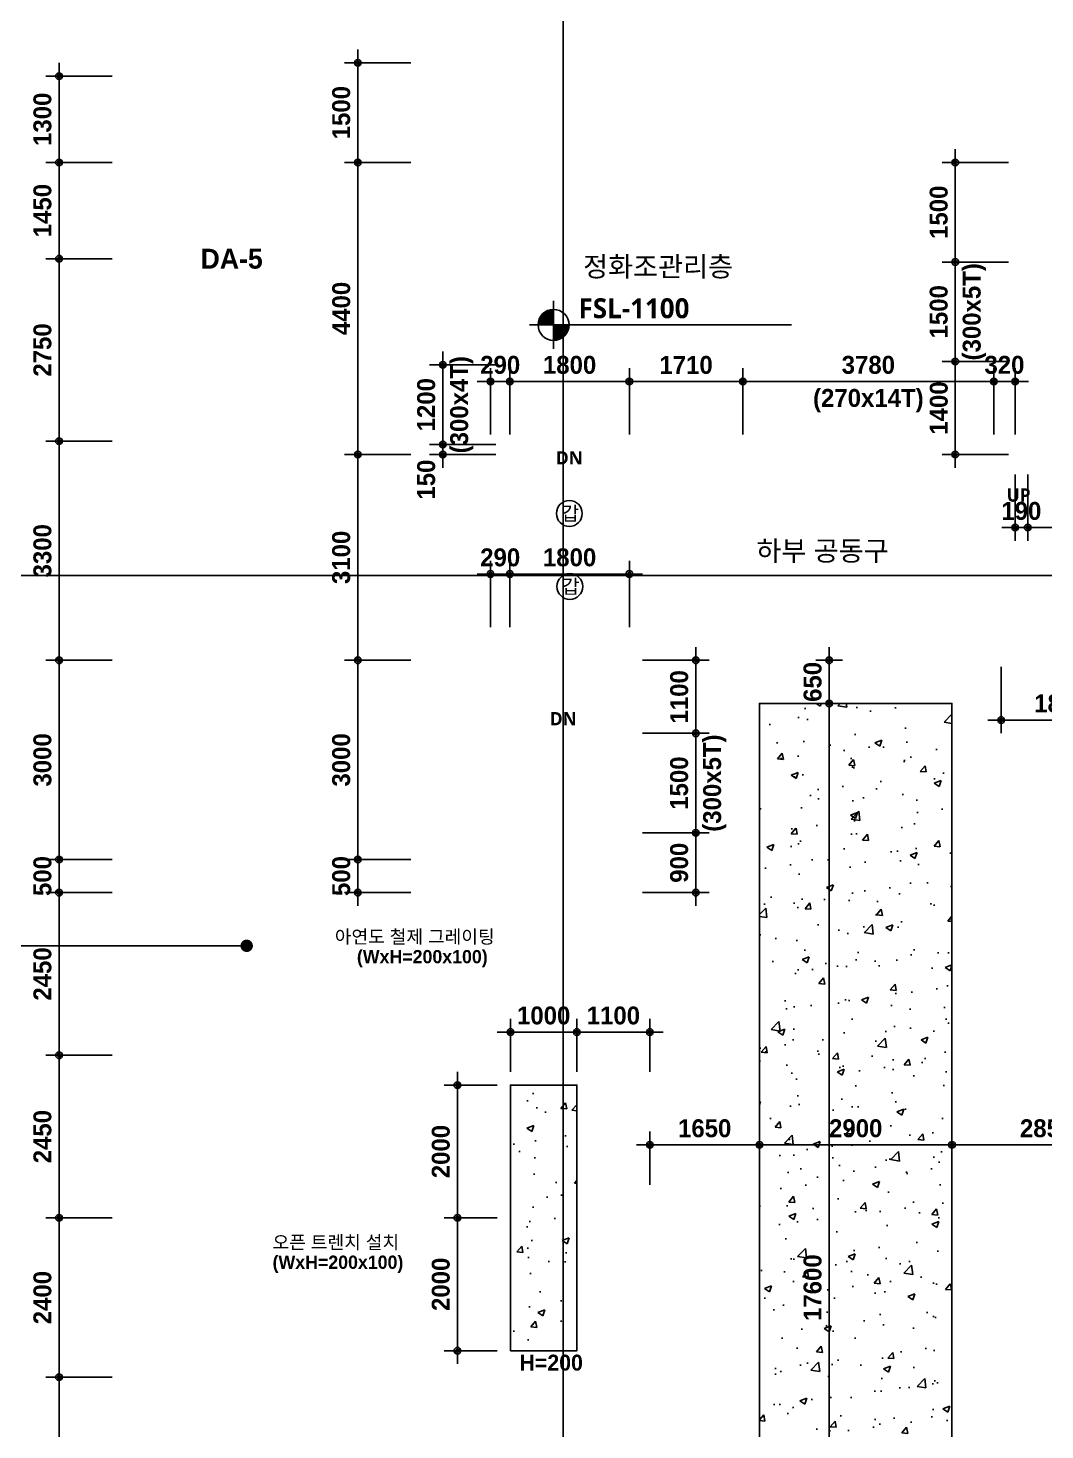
# Model space of a CAD drawing. Header units: millimetres. Extents: x 0 to 168000, y 0 to 59400.
# Drawn here: x 12610 to 27927, y 26956 to 48074 of the extents above; entities that cross this region are included whole.
import ezdxf
from ezdxf.enums import TextEntityAlignment as Align

# ---------------------------------------------------------------- set-up
doc = ezdxf.new("R2010")
doc.units = ezdxf.units.MM
doc.header["$LTSCALE"] = 100
doc.linetypes.add('CEN', pattern=[62, 60, -1, 0, -1])
doc.layers.get('Defpoints').update_dxf_attribs({"color": 153})
for name, color, linetype in [('A-ANNO-DIM', 4, 'Continuous'), ('A-ANNO-PONT', 7, 'Continuous'), ('A-ANNO-SYMB', 7, 'Continuous'), ('A-ANNO-TEXT1', 7, 'Continuous'), ('A-ANNO-TITL', 7, 'Continuous'), ('A-GEN-HAT', 5, 'Continuous'), ('AA-MKXX', 3, 'Continuous'), ('Leader', 7, 'Continuous')]:
    doc.layers.add(name, color=color, linetype=linetype)
doc.layers.add('G(그리드2)', color=235, linetype='Continuous', plot=False)
doc.styles.add('2020음성 1차', font='나눔고딕Bold.ttf')
doc.styles.add('SH_대대리576', font='')
doc.styles.add('SH_진천_나눔', font='')
doc.styles.get('SH_대대리576').set_extended_font_data('NanumGothic', bold=True)
doc.styles.get('SH_진천_나눔').set_extended_font_data('NanumGothic', bold=True)
doc.dimstyles.new('SHP 100내부', dxfattribs={"dimscale": 100, "dimtxt": 2.7, "dimasz": 1, "dimexe": 2, "dimexo": 2, "dimgap": 1, "dimtad": 1, "dimdec": 0, "dimzin": 0, "dimdsep": 46, "dimtxsty": '2020음성 1차', "dimblk": 'DIMDOT', "dimcen": 0.09, "dimclrd": 256, "dimclre": 256, "dimclrt": 3, "dimadec": 0, "dimazin": 1, "dimtfac": 1, "dimtdec": 0, "dimtix": 1, "dimtmove": 2, "dimatfit": 0, "dimldrblk": 'DIMDOT', "dimfxl": 1, "dimtolj": 1, "dimtzin": 0, "dimlwd": -1, "dimlwe": -1, "dimarcsym": 0})
pattern_1 = [(50, (-26588.95, -182755.1), (1075.8903, -94.1282), [112.5, -1237.5]), (355, (-26589, -182755.1), (-208.127, 1128.288), [90, -990]), (100.4514, (-26499.3, -182762.9), (867.764, 1034.1593), [95.6103, -1051.713]), (46.1842, (-26589, -182455.1), (1600.8616, -248.2785), [168.75, -1856.25]), (96.6356, (-26455.5, -182475.8), (1401.994, 1461.177), [143.415, -1577.57]), (351.1842, (-26589, -182455.1), (1401.993, 1461.178), [135, -1485]), (21, (-26438.95, -182530.1), (895.3606, -603.9283), [112.5, -1237.5]), (326, (-26439, -182530.1), (364.973, 1087.725), [90, -990]), (71.4514, (-26364.3, -182580.4), (1260.334, 483.7957), [95.6103, -1051.713]), (37.5, (-26588.95, -182755.1), (18.2398, 499.3408), [0, -978, 0, -1005, 0, -993.75]), (7.5, (-26588.95, -182755.1), (394.6043, 591.6176), [0, -573, 0, -955.5, 0, -378.75]), (327.5, (-26923.45, -182755.1), (800.73365, -33.8323), [0, -375, 0, -1170, 0, -1552.5]), (317.5, (-27073.45, -182755.1), (874.7793, 150.1575), [0, -487.5, 0, -777, 0, -1102.5])]

# ---------------------------------------------------------------- blocks, each defined once
blk = doc.blocks.new('DIMDOT')
at = {"color": 0}
blk.add_line((-2, 0), (2, 0), dxfattribs=at)
for radius in [0.5, 0.25]:
    blk.add_circle((0, 0), radius, dxfattribs=at)
blk = doc.blocks.new('*D6178')
at = {"layer": 'A-ANNO-DIM'}
for p, q in [((27667, 41350), (27667, 40350)), ((29467, 41350), (29467, 40350)), ((29367, 40550), (27767, 40550))]:
    blk.add_line(p, q, dxfattribs=at)
at = {"layer": 'Defpoints', "color": 0}
for p in [(27667, 41550), (29467, 41550), (27667, 40550)]:
    blk.add_point(p, dxfattribs=at)
at = {"layer": 'A-ANNO-DIM', "linetype": 'ByBlock', "xscale": 100, "yscale": 100, "zscale": 100, "rotation": 180}
blk.add_blockref('DIMDOT', (27667, 40550), dxfattribs=at)
at = {"layer": 'A-ANNO-DIM', "linetype": 'ByBlock', "xscale": 100, "yscale": 100, "zscale": 100}
blk.add_blockref('DIMDOT', (29467, 40550), dxfattribs=at)
at = {"layer": 'A-ANNO-DIM', "color": 3, "insert": (28567, 40799), "char_height": 270, "attachment_point": 5, "style": '2020음성 1차'}
blk.add_mtext('\\A1;1800', dxfattribs=at)
blk = doc.blocks.new('*D6179')
at = {"layer": 'A-ANNO-DIM'}
for p, q in [((27477, 41350), (27477, 40350)), ((27667, 41350), (27667, 40350)), ((27377, 40550), (27277, 40550)), ((27477, 40550), (27667, 40550)), ((27767, 40550), (27867, 40550))]:
    blk.add_line(p, q, dxfattribs=at)
at = {"layer": 'Defpoints', "color": 0}
for p in [(27477, 41550), (27667, 41550), (27667, 40550)]:
    blk.add_point(p, dxfattribs=at)
at = {"layer": 'A-ANNO-DIM', "linetype": 'ByBlock', "xscale": 100, "yscale": 100, "zscale": 100}
blk.add_blockref('DIMDOT', (27477, 40550), dxfattribs=at)
at = {"layer": 'A-ANNO-DIM', "linetype": 'ByBlock', "xscale": 100, "yscale": 100, "zscale": 100, "rotation": 180}
blk.add_blockref('DIMDOT', (27667, 40550), dxfattribs=at)
at = {"layer": 'A-ANNO-DIM', "color": 3, "insert": (27572, 40799), "char_height": 270, "attachment_point": 5, "style": '2020음성 1차'}
blk.add_mtext('\\A1;190', dxfattribs=at)
blk = doc.blocks.new('*D6183')
at = {"layer": 'A-ANNO-DIM'}
for p, q in [((27267, 38450), (27267, 37450)), ((29067, 38450), (29067, 37450)), ((28967, 37650), (27367, 37650))]:
    blk.add_line(p, q, dxfattribs=at)
at = {"layer": 'Defpoints', "color": 0}
for p in [(27267, 38650), (29067, 38650), (27267, 37650)]:
    blk.add_point(p, dxfattribs=at)
at = {"layer": 'A-ANNO-DIM', "linetype": 'ByBlock', "xscale": 100, "yscale": 100, "zscale": 100, "rotation": 180}
blk.add_blockref('DIMDOT', (27267, 37650), dxfattribs=at)
at = {"layer": 'A-ANNO-DIM', "linetype": 'ByBlock', "xscale": 100, "yscale": 100, "zscale": 100}
blk.add_blockref('DIMDOT', (29067, 37650), dxfattribs=at)
at = {"layer": 'A-ANNO-DIM', "color": 3, "insert": (28167, 37899), "char_height": 270, "attachment_point": 5, "style": '2020음성 1차'}
blk.add_mtext('\\A1;1800', dxfattribs=at)
blk = doc.blocks.new('*D6188')
at = {"layer": 'A-ANNO-DIM'}
for p, q in [((19867, 41950), (19867, 42950)), ((21667, 41950), (21667, 42950)), ((19967, 42750), (21567, 42750))]:
    blk.add_line(p, q, dxfattribs=at)
at = {"layer": 'Defpoints', "color": 0}
for p in [(21667, 42750), (19867, 41750), (21667, 41750)]:
    blk.add_point(p, dxfattribs=at)
at = {"layer": 'A-ANNO-DIM', "linetype": 'ByBlock', "xscale": 100, "yscale": 100, "zscale": 100, "rotation": 180}
blk.add_blockref('DIMDOT', (19867, 42750), dxfattribs=at)
at = {"layer": 'A-ANNO-DIM', "linetype": 'ByBlock', "xscale": 100, "yscale": 100, "zscale": 100}
blk.add_blockref('DIMDOT', (21667, 42750), dxfattribs=at)
at = {"layer": 'A-ANNO-DIM', "color": 3, "insert": (20767, 42999), "char_height": 270, "attachment_point": 5, "style": '2020음성 1차'}
blk.add_mtext('\\A1;1800', dxfattribs=at)
blk = doc.blocks.new('*D6189')
at = {"layer": 'A-ANNO-DIM'}
for p, q in [((19577, 41950), (19577, 42950)), ((19867, 41950), (19867, 42950)), ((19477, 42750), (19377, 42750)), ((19867, 42750), (19577, 42750)), ((19967, 42750), (20067, 42750))]:
    blk.add_line(p, q, dxfattribs=at)
at = {"layer": 'Defpoints', "color": 0}
for p in [(19577, 42750), (19577, 41750), (19867, 41750)]:
    blk.add_point(p, dxfattribs=at)
at = {"layer": 'A-ANNO-DIM', "linetype": 'ByBlock', "xscale": 100, "yscale": 100, "zscale": 100}
blk.add_blockref('DIMDOT', (19577, 42750), dxfattribs=at)
at = {"layer": 'A-ANNO-DIM', "linetype": 'ByBlock', "xscale": 100, "yscale": 100, "zscale": 100, "rotation": 180}
blk.add_blockref('DIMDOT', (19867, 42750), dxfattribs=at)
at = {"layer": 'A-ANNO-DIM', "color": 3, "insert": (19722, 42999), "char_height": 270, "attachment_point": 5, "style": '2020음성 1차'}
blk.add_mtext('\\A1;290', dxfattribs=at)
blk = doc.blocks.new('*D6192')
at = {"layer": 'A-ANNO-DIM'}
for p, q in [((19867, 39050), (19867, 40050)), ((21667, 39050), (21667, 40050)), ((19967, 39850), (21567, 39850))]:
    blk.add_line(p, q, dxfattribs=at)
at = {"layer": 'Defpoints', "color": 0}
for p in [(21667, 39850), (19867, 38850), (21667, 38850)]:
    blk.add_point(p, dxfattribs=at)
at = {"layer": 'A-ANNO-DIM', "linetype": 'ByBlock', "xscale": 100, "yscale": 100, "zscale": 100, "rotation": 180}
blk.add_blockref('DIMDOT', (19867, 39850), dxfattribs=at)
at = {"layer": 'A-ANNO-DIM', "linetype": 'ByBlock', "xscale": 100, "yscale": 100, "zscale": 100}
blk.add_blockref('DIMDOT', (21667, 39850), dxfattribs=at)
at = {"layer": 'A-ANNO-DIM', "color": 3, "insert": (20767, 40099), "char_height": 270, "attachment_point": 5, "style": '2020음성 1차'}
blk.add_mtext('\\A1;1800', dxfattribs=at)
blk = doc.blocks.new('*D6193')
at = {"layer": 'A-ANNO-DIM'}
for p, q in [((19577, 39050), (19577, 40050)), ((19867, 39050), (19867, 40050)), ((19477, 39850), (19377, 39850)), ((19867, 39850), (19577, 39850)), ((19967, 39850), (20067, 39850))]:
    blk.add_line(p, q, dxfattribs=at)
at = {"layer": 'Defpoints', "color": 0}
for p in [(19577, 39850), (19577, 38850), (19867, 38850)]:
    blk.add_point(p, dxfattribs=at)
at = {"layer": 'A-ANNO-DIM', "linetype": 'ByBlock', "xscale": 100, "yscale": 100, "zscale": 100}
blk.add_blockref('DIMDOT', (19577, 39850), dxfattribs=at)
at = {"layer": 'A-ANNO-DIM', "linetype": 'ByBlock', "xscale": 100, "yscale": 100, "zscale": 100, "rotation": 180}
blk.add_blockref('DIMDOT', (19867, 39850), dxfattribs=at)
at = {"layer": 'A-ANNO-DIM', "color": 3, "insert": (19722, 40099), "char_height": 270, "attachment_point": 5, "style": '2020음성 1차'}
blk.add_mtext('\\A1;290', dxfattribs=at)
blk = doc.blocks.new('*D6932')
at = {"layer": 'A-ANNO-DIM'}
for p, q in [((22667, 37550), (22667, 37650)), ((21867, 37450), (22867, 37450)), ((22667, 35950), (22667, 37450)), ((21867, 35950), (22867, 35950)), ((22667, 35850), (22667, 35750))]:
    blk.add_line(p, q, dxfattribs=at)
at = {"layer": 'Defpoints', "color": 0}
for p in [(21667, 37450), (22667, 37450), (21667, 35950)]:
    blk.add_point(p, dxfattribs=at)
at = {"layer": 'A-ANNO-DIM', "linetype": 'ByBlock', "xscale": 100, "yscale": 100, "zscale": 100}
for p, rotation in [((22667, 37450), 270), ((22667, 35950), 90)]:
    blk.add_blockref('DIMDOT', p, dxfattribs=dict(at, rotation=rotation))
at = {"layer": 'A-ANNO-DIM', "color": 3, "char_height": 270, "attachment_point": 5, "rotation": 90, "style": '2020음성 1차'}
for s, insert in [('\\A1;(300x5T)', (22954, 36700)), ('\\A1;1500', (22418, 36700))]:
    blk.add_mtext(s, dxfattribs=dict(at, insert=insert))
blk = doc.blocks.new('*D6933')
at = {"layer": 'A-ANNO-DIM'}
for p, q in [((21867, 38550), (22867, 38550)), ((22667, 37550), (22667, 38450)), ((21867, 37450), (22867, 37450))]:
    blk.add_line(p, q, dxfattribs=at)
at = {"layer": 'Defpoints', "color": 0}
for p in [(21667, 38550), (22667, 38550), (21667, 37450)]:
    blk.add_point(p, dxfattribs=at)
at = {"layer": 'A-ANNO-DIM', "linetype": 'ByBlock', "xscale": 100, "yscale": 100, "zscale": 100}
for p, rotation in [((22667, 38550), 90), ((22667, 37450), 270)]:
    blk.add_blockref('DIMDOT', p, dxfattribs=dict(at, rotation=rotation))
at = {"layer": 'A-ANNO-DIM', "color": 3, "insert": (22419, 38000), "char_height": 270, "attachment_point": 5, "rotation": 90, "style": '2020음성 1차'}
blk.add_mtext('\\A1;1100', dxfattribs=at)
blk = doc.blocks.new('*D6934')
at = {"layer": 'A-ANNO-DIM'}
for p, q in [((21867, 35950), (22867, 35950)), ((22667, 35850), (22667, 35150)), ((21867, 35050), (22867, 35050))]:
    blk.add_line(p, q, dxfattribs=at)
at = {"layer": 'Defpoints', "color": 0}
for p in [(21667, 35950), (21667, 35050), (22667, 35050)]:
    blk.add_point(p, dxfattribs=at)
at = {"layer": 'A-ANNO-DIM', "linetype": 'ByBlock', "xscale": 100, "yscale": 100, "zscale": 100}
for p, rotation in [((22667, 35950), 90), ((22667, 35050), 270)]:
    blk.add_blockref('DIMDOT', p, dxfattribs=dict(at, rotation=rotation))
at = {"layer": 'A-ANNO-DIM', "color": 3, "insert": (22418, 35500), "char_height": 270, "attachment_point": 5, "rotation": 90, "style": '2020음성 1차'}
blk.add_mtext('\\A1;900', dxfattribs=at)
blk = doc.blocks.new('갑종 TEXT100')
at = {"layer": 'A-ANNO-SYMB'}
blk.add_circle((0, 0), 243, dxfattribs=at)
at = {"layer": 'A-ANNO-TITL', "style": '2020음성 1차'}
blk.add_text('갑 ', height=266.7, dxfattribs=at).set_placement((67, 0), align=Align.MIDDLE_CENTER)
blk = doc.blocks.new('*D7092')
at = {"layer": 'A-ANNO-DIM'}
for p, q in [((13877, 27750), (12877, 27750)), ((13077, 24850), (13077, 27650)), ((13877, 24750), (12877, 24750))]:
    blk.add_line(p, q, dxfattribs=at)
at = {"layer": 'Defpoints', "color": 0}
for p in [(13077, 27750), (14077, 27750), (14077, 24750)]:
    blk.add_point(p, dxfattribs=at)
at = {"layer": 'A-ANNO-DIM', "linetype": 'ByBlock', "xscale": 100, "yscale": 100, "zscale": 100}
for p, rotation in [((13077, 27750), 90), ((13077, 24750), 270)]:
    blk.add_blockref('DIMDOT', p, dxfattribs=dict(at, rotation=rotation))
at = {"layer": 'A-ANNO-DIM', "color": 3, "insert": (12828, 26250), "char_height": 270, "attachment_point": 5, "rotation": 90, "style": '2020음성 1차'}
blk.add_mtext('\\A1;3000', dxfattribs=at)
blk = doc.blocks.new('*D7093')
at = {"layer": 'A-ANNO-DIM'}
for p, q in [((13877, 30150), (12877, 30150)), ((13077, 30050), (13077, 27850)), ((13877, 27750), (12877, 27750))]:
    blk.add_line(p, q, dxfattribs=at)
at = {"layer": 'Defpoints', "color": 0}
for p in [(14077, 30150), (13077, 27750), (14077, 27750)]:
    blk.add_point(p, dxfattribs=at)
at = {"layer": 'A-ANNO-DIM', "linetype": 'ByBlock', "xscale": 100, "yscale": 100, "zscale": 100}
for p, rotation in [((13077, 30150), 90), ((13077, 27750), 270)]:
    blk.add_blockref('DIMDOT', p, dxfattribs=dict(at, rotation=rotation))
at = {"layer": 'A-ANNO-DIM', "color": 3, "insert": (12828, 28950), "char_height": 270, "attachment_point": 5, "rotation": 90, "style": '2020음성 1차'}
blk.add_mtext('\\A1;2400', dxfattribs=at)
blk = doc.blocks.new('*D7094')
at = {"layer": 'A-ANNO-DIM'}
for p, q in [((17577, 35650), (17577, 35750)), ((18377, 35550), (17377, 35550)), ((17577, 35050), (17577, 35550)), ((18377, 35050), (17377, 35050)), ((17577, 34950), (17577, 34850))]:
    blk.add_line(p, q, dxfattribs=at)
at = {"layer": 'Defpoints', "color": 0}
for p in [(17577, 35550), (18577, 35550), (18577, 35050)]:
    blk.add_point(p, dxfattribs=at)
at = {"layer": 'A-ANNO-DIM', "linetype": 'ByBlock', "xscale": 100, "yscale": 100, "zscale": 100}
for p, rotation in [((17577, 35550), 270), ((17577, 35050), 90)]:
    blk.add_blockref('DIMDOT', p, dxfattribs=dict(at, rotation=rotation))
at = {"layer": 'A-ANNO-DIM', "color": 3, "insert": (17328, 35300), "char_height": 270, "attachment_point": 5, "rotation": 90, "style": '2020음성 1차'}
blk.add_mtext('\\A1;500', dxfattribs=at)
blk = doc.blocks.new('*D7095')
at = {"layer": 'A-ANNO-DIM'}
for p, q in [((13877, 38550), (12877, 38550)), ((13077, 38450), (13077, 35650)), ((13877, 35550), (12877, 35550))]:
    blk.add_line(p, q, dxfattribs=at)
at = {"layer": 'Defpoints', "color": 0}
for p in [(14077, 38550), (13077, 35550), (14077, 35550)]:
    blk.add_point(p, dxfattribs=at)
at = {"layer": 'A-ANNO-DIM', "linetype": 'ByBlock', "xscale": 100, "yscale": 100, "zscale": 100}
for p, rotation in [((13077, 38550), 90), ((13077, 35550), 270)]:
    blk.add_blockref('DIMDOT', p, dxfattribs=dict(at, rotation=rotation))
at = {"layer": 'A-ANNO-DIM', "color": 3, "insert": (12828, 37050), "char_height": 270, "attachment_point": 5, "rotation": 90, "style": '2020음성 1차'}
blk.add_mtext('\\A1;3000', dxfattribs=at)
blk = doc.blocks.new('*D7097')
at = {"layer": 'A-ANNO-DIM'}
for p, q in [((13877, 41850), (12877, 41850)), ((13077, 38650), (13077, 41750)), ((13877, 38550), (12877, 38550))]:
    blk.add_line(p, q, dxfattribs=at)
at = {"layer": 'Defpoints', "color": 0}
for p in [(13077, 41850), (14077, 41850), (14077, 38550)]:
    blk.add_point(p, dxfattribs=at)
at = {"layer": 'A-ANNO-DIM', "linetype": 'ByBlock', "xscale": 100, "yscale": 100, "zscale": 100}
for p, rotation in [((13077, 41850), 89.99999999999997), ((13077, 38550), 269.9999999999999)]:
    blk.add_blockref('DIMDOT', p, dxfattribs=dict(at, rotation=rotation))
at = {"layer": 'A-ANNO-DIM', "color": 3, "insert": (12828, 40200), "char_height": 270, "attachment_point": 5, "rotation": 90, "style": '2020음성 1차'}
blk.add_mtext('\\A1;3300', dxfattribs=at)
blk = doc.blocks.new('*D7098')
at = {"layer": 'A-ANNO-DIM'}
for p, q in [((13877, 44600), (12877, 44600)), ((13077, 44500), (13077, 41950)), ((13877, 41850), (12877, 41850))]:
    blk.add_line(p, q, dxfattribs=at)
at = {"layer": 'Defpoints', "color": 0}
for p in [(14077, 44600), (13077, 41850), (14077, 41850)]:
    blk.add_point(p, dxfattribs=at)
at = {"layer": 'A-ANNO-DIM', "linetype": 'ByBlock', "xscale": 100, "yscale": 100, "zscale": 100}
for p, rotation in [((13077, 44600), 90), ((13077, 41850), 270)]:
    blk.add_blockref('DIMDOT', p, dxfattribs=dict(at, rotation=rotation))
at = {"layer": 'A-ANNO-DIM', "color": 3, "insert": (12828, 43225), "char_height": 270, "attachment_point": 5, "rotation": 90, "style": '2020음성 1차'}
blk.add_mtext('\\A1;2750', dxfattribs=at)
blk = doc.blocks.new('*D7099')
at = {"layer": 'A-ANNO-DIM'}
for p, q in [((13877, 46050), (12877, 46050)), ((13077, 44700), (13077, 45950)), ((13877, 44600), (12877, 44600))]:
    blk.add_line(p, q, dxfattribs=at)
at = {"layer": 'Defpoints', "color": 0}
for p in [(13077, 46050), (14077, 46050), (14077, 44600)]:
    blk.add_point(p, dxfattribs=at)
at = {"layer": 'A-ANNO-DIM', "linetype": 'ByBlock', "xscale": 100, "yscale": 100, "zscale": 100}
for p, rotation in [((13077, 46050), 90), ((13077, 44600), 270)]:
    blk.add_blockref('DIMDOT', p, dxfattribs=dict(at, rotation=rotation))
at = {"layer": 'A-ANNO-DIM', "color": 3, "insert": (12828, 45325), "char_height": 270, "attachment_point": 5, "rotation": 90, "style": '2020음성 1차'}
blk.add_mtext('\\A1;1450', dxfattribs=at)
blk = doc.blocks.new('*D7100')
at = {"layer": 'A-ANNO-DIM'}
for p, q in [((13877, 47350), (12877, 47350)), ((13077, 47250), (13077, 46150)), ((13877, 46050), (12877, 46050))]:
    blk.add_line(p, q, dxfattribs=at)
at = {"layer": 'Defpoints', "color": 0}
for p in [(14077, 47350), (13077, 46050), (14077, 46050)]:
    blk.add_point(p, dxfattribs=at)
at = {"layer": 'A-ANNO-DIM', "linetype": 'ByBlock', "xscale": 100, "yscale": 100, "zscale": 100}
for p, rotation in [((13077, 47350), 90), ((13077, 46050), 270)]:
    blk.add_blockref('DIMDOT', p, dxfattribs=dict(at, rotation=rotation))
at = {"layer": 'A-ANNO-DIM', "color": 3, "insert": (12828, 46700), "char_height": 270, "attachment_point": 5, "rotation": 90, "style": '2020음성 1차'}
blk.add_mtext('\\A1;1300', dxfattribs=at)
blk = doc.blocks.new('*D7114')
at = {"layer": 'A-ANNO-DIM'}
for p, q in [((18377, 38550), (17377, 38550)), ((17577, 38450), (17577, 35650)), ((18377, 35550), (17377, 35550))]:
    blk.add_line(p, q, dxfattribs=at)
at = {"layer": 'Defpoints', "color": 0}
for p in [(18577, 38550), (17577, 35550), (18577, 35550)]:
    blk.add_point(p, dxfattribs=at)
at = {"layer": 'A-ANNO-DIM', "linetype": 'ByBlock', "xscale": 100, "yscale": 100, "zscale": 100}
for p, rotation in [((17577, 38550), 90), ((17577, 35550), 270)]:
    blk.add_blockref('DIMDOT', p, dxfattribs=dict(at, rotation=rotation))
at = {"layer": 'A-ANNO-DIM', "color": 3, "insert": (17328, 37050), "char_height": 270, "attachment_point": 5, "rotation": 90, "style": '2020음성 1차'}
blk.add_mtext('\\A1;3000', dxfattribs=at)
blk = doc.blocks.new('*D7115')
at = {"layer": 'A-ANNO-DIM'}
for p, q in [((18377, 46050), (17377, 46050)), ((17577, 45950), (17577, 41750)), ((18377, 41650), (17377, 41650))]:
    blk.add_line(p, q, dxfattribs=at)
at = {"layer": 'Defpoints', "color": 0}
for p in [(18577, 46050), (17577, 41650), (18577, 41650)]:
    blk.add_point(p, dxfattribs=at)
at = {"layer": 'A-ANNO-DIM', "linetype": 'ByBlock', "xscale": 100, "yscale": 100, "zscale": 100}
for p, rotation in [((17577, 46050), 90), ((17577, 41650), 270)]:
    blk.add_blockref('DIMDOT', p, dxfattribs=dict(at, rotation=rotation))
at = {"layer": 'A-ANNO-DIM', "color": 3, "insert": (17329, 43850), "char_height": 270, "attachment_point": 5, "rotation": 90, "style": '2020음성 1차'}
blk.add_mtext('\\A1;4400', dxfattribs=at)
blk = doc.blocks.new('*D7116')
at = {"layer": 'A-ANNO-DIM'}
for p, q in [((18377, 47550), (17377, 47550)), ((17577, 46150), (17577, 47450)), ((18377, 46050), (17377, 46050))]:
    blk.add_line(p, q, dxfattribs=at)
at = {"layer": 'Defpoints', "color": 0}
for p in [(17577, 47550), (18577, 47550), (18577, 46050)]:
    blk.add_point(p, dxfattribs=at)
at = {"layer": 'A-ANNO-DIM', "linetype": 'ByBlock', "xscale": 100, "yscale": 100, "zscale": 100}
for p, rotation in [((17577, 47550), 90), ((17577, 46050), 270)]:
    blk.add_blockref('DIMDOT', p, dxfattribs=dict(at, rotation=rotation))
at = {"layer": 'A-ANNO-DIM', "color": 3, "insert": (17328, 46800), "char_height": 270, "attachment_point": 5, "rotation": 90, "style": '2020음성 1차'}
blk.add_mtext('\\A1;1500', dxfattribs=at)
blk = doc.blocks.new('G$CE9562CCE')
at = {"layer": 'A-ANNO-PONT'}
for points in [[(1814, 2981, 0.4142136), (648, 1814), (1814, 1814)], [(1814, 648, 0.4142136), (2981, 1814), (1814, 1814)]]:
    blk.add_hatch(color=256, dxfattribs=at).paths.add_polyline_path(points)
for p, q in [((1814, 3629), (1814, 0)), ((19728, 1814), (0, 1814))]:
    blk.add_line(p, q, dxfattribs=at)
blk.add_circle((1814, 1814), 1166, dxfattribs=at)
at = {"style": 'SH_대대리576'}
blk.add_attdef('레벨', (3696, 2314), '', height=1500, dxfattribs=at)
blk = doc.blocks.new('*D7137')
at = {"layer": 'A-ANNO-DIM'}
for p, q in [((13077, 35650), (13077, 35750)), ((13877, 35550), (12877, 35550)), ((13077, 35050), (13077, 35550)), ((13877, 35050), (12877, 35050)), ((13077, 34950), (13077, 34850))]:
    blk.add_line(p, q, dxfattribs=at)
at = {"layer": 'Defpoints', "color": 0}
for p in [(13077, 35550), (14077, 35550), (14077, 35050)]:
    blk.add_point(p, dxfattribs=at)
at = {"layer": 'A-ANNO-DIM', "linetype": 'ByBlock', "xscale": 100, "yscale": 100, "zscale": 100}
for p, rotation in [((13077, 35550), 270), ((13077, 35050), 90)]:
    blk.add_blockref('DIMDOT', p, dxfattribs=dict(at, rotation=rotation))
at = {"layer": 'A-ANNO-DIM', "color": 3, "insert": (12828, 35300), "char_height": 270, "attachment_point": 5, "rotation": 90, "style": '2020음성 1차'}
blk.add_mtext('\\A1;500', dxfattribs=at)
blk = doc.blocks.new('*D7554')
at = {"layer": 'A-ANNO-DIM'}
for p, q in [((23377, 41950), (23377, 42950)), ((27157, 41950), (27157, 42950)), ((27057, 42750), (23477, 42750))]:
    blk.add_line(p, q, dxfattribs=at)
at = {"layer": 'Defpoints', "color": 0}
for p in [(23377, 42750), (23377, 41750), (27157, 41750)]:
    blk.add_point(p, dxfattribs=at)
at = {"layer": 'A-ANNO-DIM', "linetype": 'ByBlock', "xscale": 100, "yscale": 100, "zscale": 100, "rotation": 180}
blk.add_blockref('DIMDOT', (23377, 42750), dxfattribs=at)
at = {"layer": 'A-ANNO-DIM', "linetype": 'ByBlock', "xscale": 100, "yscale": 100, "zscale": 100}
blk.add_blockref('DIMDOT', (27157, 42750), dxfattribs=at)
at = {"layer": 'A-ANNO-DIM', "color": 3, "char_height": 270, "attachment_point": 5, "style": '2020음성 1차'}
for s, insert in [('\\A1;\\A1;3780', (25267, 42999)), ('\\A1;(270x14T)', (25267, 42462))]:
    blk.add_mtext(s, dxfattribs=dict(at, insert=insert))
blk = doc.blocks.new('*D7555')
at = {"layer": 'A-ANNO-DIM'}
for p, q in [((21667, 41950), (21667, 42950)), ((23377, 41950), (23377, 42950)), ((23277, 42750), (21767, 42750))]:
    blk.add_line(p, q, dxfattribs=at)
at = {"layer": 'Defpoints', "color": 0}
for p in [(21667, 42750), (21667, 41750), (23377, 41750)]:
    blk.add_point(p, dxfattribs=at)
at = {"layer": 'A-ANNO-DIM', "linetype": 'ByBlock', "xscale": 100, "yscale": 100, "zscale": 100, "rotation": 180}
blk.add_blockref('DIMDOT', (21667, 42750), dxfattribs=at)
at = {"layer": 'A-ANNO-DIM', "linetype": 'ByBlock', "xscale": 100, "yscale": 100, "zscale": 100}
blk.add_blockref('DIMDOT', (23377, 42750), dxfattribs=at)
at = {"layer": 'A-ANNO-DIM', "color": 3, "insert": (22522, 42998), "char_height": 270, "attachment_point": 5, "style": '2020음성 1차'}
blk.add_mtext('\\A1;1710', dxfattribs=at)
blk = doc.blocks.new('*D7749')
at = {"layer": 'A-ANNO-DIM'}
for p, q in [((26577, 44650), (26577, 44750)), ((27377, 44550), (26377, 44550)), ((26577, 44550), (26577, 43050)), ((27377, 43050), (26377, 43050)), ((26577, 42950), (26577, 42850))]:
    blk.add_line(p, q, dxfattribs=at)
at = {"layer": 'Defpoints', "color": 0}
for p in [(27577, 44550), (26577, 43050), (27577, 43050)]:
    blk.add_point(p, dxfattribs=at)
at = {"layer": 'A-ANNO-DIM', "linetype": 'ByBlock', "xscale": 100, "yscale": 100, "zscale": 100}
for p, rotation in [((26577, 44550), 270), ((26577, 43050), 90)]:
    blk.add_blockref('DIMDOT', p, dxfattribs=dict(at, rotation=rotation))
at = {"layer": 'A-ANNO-DIM', "color": 3, "char_height": 270, "attachment_point": 5, "rotation": 90, "style": '2020음성 1차'}
for s, insert in [('\\A1;(300x5T)', (26864, 43800)), ('\\A1;\\A1;1500', (26328, 43800))]:
    blk.add_mtext(s, dxfattribs=dict(at, insert=insert))
blk = doc.blocks.new('*D7751')
at = {"layer": 'A-ANNO-DIM'}
for p, q in [((27377, 46050), (26377, 46050)), ((26577, 44650), (26577, 45950)), ((27377, 44550), (26377, 44550))]:
    blk.add_line(p, q, dxfattribs=at)
at = {"layer": 'Defpoints', "color": 0}
for p in [(26577, 46050), (27577, 46050), (27577, 44550)]:
    blk.add_point(p, dxfattribs=at)
at = {"layer": 'A-ANNO-DIM', "linetype": 'ByBlock', "xscale": 100, "yscale": 100, "zscale": 100}
for p, rotation in [((26577, 46050), 90), ((26577, 44550), 270)]:
    blk.add_blockref('DIMDOT', p, dxfattribs=dict(at, rotation=rotation))
at = {"layer": 'A-ANNO-DIM', "color": 3, "insert": (26328, 45300), "char_height": 270, "attachment_point": 5, "rotation": 90, "style": '2020음성 1차'}
blk.add_mtext('\\A1;1500', dxfattribs=at)
blk = doc.blocks.new('*D7758')
at = {"layer": 'A-ANNO-DIM'}
for p, q in [((23627, 30650), (23627, 31450)), ((26527, 30650), (26527, 31450)), ((26427, 31250), (23727, 31250))]:
    blk.add_line(p, q, dxfattribs=at)
at = {"layer": 'Defpoints', "color": 0}
for p in [(23627, 31250), (23627, 30450), (26527, 30450)]:
    blk.add_point(p, dxfattribs=at)
at = {"layer": 'A-ANNO-DIM', "linetype": 'ByBlock', "xscale": 100, "yscale": 100, "zscale": 100, "rotation": 180}
blk.add_blockref('DIMDOT', (23627, 31250), dxfattribs=at)
at = {"layer": 'A-ANNO-DIM', "linetype": 'ByBlock', "xscale": 100, "yscale": 100, "zscale": 100}
blk.add_blockref('DIMDOT', (26527, 31250), dxfattribs=at)
at = {"layer": 'A-ANNO-DIM', "color": 3, "insert": (25077, 31499), "char_height": 270, "attachment_point": 5, "style": '2020음성 1차'}
blk.add_mtext('\\A1;2900', dxfattribs=at)
blk = doc.blocks.new('*D7759')
at = {"layer": 'A-ANNO-DIM'}
for p, q in [((21977, 30650), (21977, 31450)), ((23627, 30650), (23627, 31450)), ((22077, 31250), (23527, 31250))]:
    blk.add_line(p, q, dxfattribs=at)
at = {"layer": 'Defpoints', "color": 0}
for p in [(23627, 31250), (21977, 30450), (23627, 30450)]:
    blk.add_point(p, dxfattribs=at)
at = {"layer": 'A-ANNO-DIM', "linetype": 'ByBlock', "xscale": 100, "yscale": 100, "zscale": 100, "rotation": 180}
blk.add_blockref('DIMDOT', (21977, 31250), dxfattribs=at)
at = {"layer": 'A-ANNO-DIM', "linetype": 'ByBlock', "xscale": 100, "yscale": 100, "zscale": 100}
blk.add_blockref('DIMDOT', (23627, 31250), dxfattribs=at)
at = {"layer": 'A-ANNO-DIM', "color": 3, "insert": (22802, 31499), "char_height": 270, "attachment_point": 5, "style": '2020음성 1차'}
blk.add_mtext('\\A1;1650', dxfattribs=at)
blk = doc.blocks.new('*D7760')
at = {"layer": 'A-ANNO-DIM'}
for p, q in [((26527, 30650), (26527, 31450)), ((29377, 30650), (29377, 31450)), ((26627, 31250), (29277, 31250))]:
    blk.add_line(p, q, dxfattribs=at)
at = {"layer": 'Defpoints', "color": 0}
for p in [(29377, 31250), (26527, 30450), (29377, 30450)]:
    blk.add_point(p, dxfattribs=at)
at = {"layer": 'A-ANNO-DIM', "linetype": 'ByBlock', "xscale": 100, "yscale": 100, "zscale": 100, "rotation": 180}
blk.add_blockref('DIMDOT', (26527, 31250), dxfattribs=at)
at = {"layer": 'A-ANNO-DIM', "linetype": 'ByBlock', "xscale": 100, "yscale": 100, "zscale": 100}
blk.add_blockref('DIMDOT', (29377, 31250), dxfattribs=at)
at = {"layer": 'A-ANNO-DIM', "color": 3, "insert": (27952, 31499), "char_height": 270, "attachment_point": 5, "style": '2020음성 1차'}
blk.add_mtext('\\A1;2850', dxfattribs=at)
blk = doc.blocks.new('*D7762')
at = {"layer": 'A-ANNO-DIM'}
for p, q in [((24877, 37900), (24477, 37900)), ((24677, 37800), (24677, 20400)), ((24877, 20300), (24477, 20300))]:
    blk.add_line(p, q, dxfattribs=at)
at = {"layer": 'Defpoints', "color": 0}
for p in [(25077, 37900), (24677, 20300), (25077, 20300)]:
    blk.add_point(p, dxfattribs=at)
at = {"layer": 'A-ANNO-DIM', "linetype": 'ByBlock', "xscale": 100, "yscale": 100, "zscale": 100}
for p, rotation in [((24677, 37900), 90), ((24677, 20300), 270)]:
    blk.add_blockref('DIMDOT', p, dxfattribs=dict(at, rotation=rotation))
at = {"layer": 'A-ANNO-DIM', "color": 3, "insert": (24428, 29100), "char_height": 270, "attachment_point": 5, "rotation": 90, "style": '2020음성 1차'}
blk.add_mtext('\\A1;17600', dxfattribs=at)
blk = doc.blocks.new('*D7763')
at = {"layer": 'A-ANNO-DIM'}
for p, q in [((24677, 38650), (24677, 38750)), ((24877, 38550), (24477, 38550)), ((24677, 37900), (24677, 38550)), ((24877, 37900), (24477, 37900)), ((24677, 37800), (24677, 37700))]:
    blk.add_line(p, q, dxfattribs=at)
at = {"layer": 'Defpoints', "color": 0}
for p in [(24677, 38550), (25077, 38550), (25077, 37900)]:
    blk.add_point(p, dxfattribs=at)
at = {"layer": 'A-ANNO-DIM', "linetype": 'ByBlock', "xscale": 100, "yscale": 100, "zscale": 100}
for p, rotation in [((24677, 38550), 270), ((24677, 37900), 90)]:
    blk.add_blockref('DIMDOT', p, dxfattribs=dict(at, rotation=rotation))
at = {"layer": 'A-ANNO-DIM', "color": 3, "insert": (24428, 38225), "char_height": 270, "attachment_point": 5, "rotation": 90, "style": '2020음성 1차'}
blk.add_mtext('\\A1;650', dxfattribs=at)
blk = doc.blocks.new('*D7775')
at = {"layer": 'A-ANNO-DIM'}
for p, q in [((19777, 32950), (19677, 32950)), ((19877, 32350), (19877, 33150)), ((19877, 32950), (20877, 32950)), ((20877, 32350), (20877, 33150)), ((20977, 32950), (21077, 32950))]:
    blk.add_line(p, q, dxfattribs=at)
at = {"layer": 'Defpoints', "color": 0}
for p in [(20877, 32950), (19877, 32150), (20877, 32150)]:
    blk.add_point(p, dxfattribs=at)
at = {"layer": 'A-ANNO-DIM', "linetype": 'ByBlock', "xscale": 100, "yscale": 100, "zscale": 100}
blk.add_blockref('DIMDOT', (19877, 32950), dxfattribs=at)
at = {"layer": 'A-ANNO-DIM', "linetype": 'ByBlock', "xscale": 100, "yscale": 100, "zscale": 100, "rotation": 180}
blk.add_blockref('DIMDOT', (20877, 32950), dxfattribs=at)
at = {"layer": 'A-ANNO-DIM', "color": 3, "insert": (20377, 33198), "char_height": 270, "attachment_point": 5, "style": '2020음성 1차'}
blk.add_mtext('\\A1;1000', dxfattribs=at)
blk = doc.blocks.new('*D7776')
at = {"layer": 'A-ANNO-DIM'}
for p, q in [((20877, 32350), (20877, 33150)), ((21877, 32950), (20977, 32950)), ((21977, 32350), (21977, 33150))]:
    blk.add_line(p, q, dxfattribs=at)
at = {"layer": 'Defpoints', "color": 0}
for p in [(20877, 32950), (20877, 32150), (21977, 32150)]:
    blk.add_point(p, dxfattribs=at)
at = {"layer": 'A-ANNO-DIM', "linetype": 'ByBlock', "xscale": 100, "yscale": 100, "zscale": 100, "rotation": 180}
blk.add_blockref('DIMDOT', (20877, 32950), dxfattribs=at)
at = {"layer": 'A-ANNO-DIM', "linetype": 'ByBlock', "xscale": 100, "yscale": 100, "zscale": 100}
blk.add_blockref('DIMDOT', (21977, 32950), dxfattribs=at)
at = {"layer": 'A-ANNO-DIM', "color": 3, "insert": (21427, 33198), "char_height": 270, "attachment_point": 5, "style": '2020음성 1차'}
blk.add_mtext('\\A1;1100', dxfattribs=at)
blk = doc.blocks.new('*D7777')
at = {"layer": 'A-ANNO-DIM'}
for p, q in [((19677, 32150), (18877, 32150)), ((19077, 30250), (19077, 32050)), ((19677, 30150), (18877, 30150))]:
    blk.add_line(p, q, dxfattribs=at)
at = {"layer": 'Defpoints', "color": 0}
for p in [(19077, 32150), (19877, 32150), (19877, 30150)]:
    blk.add_point(p, dxfattribs=at)
at = {"layer": 'A-ANNO-DIM', "linetype": 'ByBlock', "xscale": 100, "yscale": 100, "zscale": 100}
for p, rotation in [((19077, 32150), 90), ((19077, 30150), 270)]:
    blk.add_blockref('DIMDOT', p, dxfattribs=dict(at, rotation=rotation))
at = {"layer": 'A-ANNO-DIM', "color": 3, "insert": (18828, 31150), "char_height": 270, "attachment_point": 5, "rotation": 90, "style": '2020음성 1차'}
blk.add_mtext('\\A1;2000', dxfattribs=at)
blk = doc.blocks.new('*D7778')
at = {"layer": 'A-ANNO-DIM'}
for p, q in [((19677, 30150), (18877, 30150)), ((19077, 30050), (19077, 28250)), ((19677, 28150), (18877, 28150))]:
    blk.add_line(p, q, dxfattribs=at)
at = {"layer": 'Defpoints', "color": 0}
for p in [(19877, 30150), (19077, 28150), (19877, 28150)]:
    blk.add_point(p, dxfattribs=at)
at = {"layer": 'A-ANNO-DIM', "linetype": 'ByBlock', "xscale": 100, "yscale": 100, "zscale": 100}
for p, rotation in [((19077, 30150), 90), ((19077, 28150), 270)]:
    blk.add_blockref('DIMDOT', p, dxfattribs=dict(at, rotation=rotation))
at = {"layer": 'A-ANNO-DIM', "color": 3, "insert": (18828, 29150), "char_height": 270, "attachment_point": 5, "rotation": 90, "style": '2020음성 1차'}
blk.add_mtext('\\A1;2000', dxfattribs=at)
blk = doc.blocks.new('*D7779')
at = {"layer": 'A-ANNO-DIM'}
for p, q in [((13877, 32600), (12877, 32600)), ((13077, 30250), (13077, 32500)), ((13877, 30150), (12877, 30150))]:
    blk.add_line(p, q, dxfattribs=at)
at = {"layer": 'Defpoints', "color": 0}
for p in [(13077, 32600), (14077, 32600), (14077, 30150)]:
    blk.add_point(p, dxfattribs=at)
at = {"layer": 'A-ANNO-DIM', "linetype": 'ByBlock', "xscale": 100, "yscale": 100, "zscale": 100}
for p, rotation in [((13077, 32600), 90), ((13077, 30150), 270)]:
    blk.add_blockref('DIMDOT', p, dxfattribs=dict(at, rotation=rotation))
at = {"layer": 'A-ANNO-DIM', "color": 3, "insert": (12828, 31375), "char_height": 270, "attachment_point": 5, "rotation": 90, "style": '2020음성 1차'}
blk.add_mtext('\\A1;2450', dxfattribs=at)
blk = doc.blocks.new('*D7780')
at = {"layer": 'A-ANNO-DIM'}
for p, q in [((13877, 35050), (12877, 35050)), ((13077, 34950), (13077, 32700)), ((13877, 32600), (12877, 32600))]:
    blk.add_line(p, q, dxfattribs=at)
at = {"layer": 'Defpoints', "color": 0}
for p in [(14077, 35050), (13077, 32600), (14077, 32600)]:
    blk.add_point(p, dxfattribs=at)
at = {"layer": 'A-ANNO-DIM', "linetype": 'ByBlock', "xscale": 100, "yscale": 100, "zscale": 100}
for p, rotation in [((13077, 35050), 90), ((13077, 32600), 270)]:
    blk.add_blockref('DIMDOT', p, dxfattribs=dict(at, rotation=rotation))
at = {"layer": 'A-ANNO-DIM', "color": 3, "insert": (12828, 33825), "char_height": 270, "attachment_point": 5, "rotation": 90, "style": '2020음성 1차'}
blk.add_mtext('\\A1;2450', dxfattribs=at)
blk = doc.blocks.new('*U8616')
at = {"layer": 'AA-MKXX', "linetype": 'CEN', "ltscale": 60}
blk.add_line((900, 0), (74164, 0), dxfattribs=at)
blk = doc.blocks.new('*U8613')
at = {"layer": 'AA-MKXX', "linetype": 'CEN', "ltscale": 60}
blk.add_line((900, 0), (37772, 0), dxfattribs=at)
blk = doc.blocks.new('*D9363')
at = {"layer": 'A-ANNO-DIM'}
for p, q in [((18857, 43100), (18857, 43200)), ((19657, 43000), (18657, 43000)), ((18857, 41800), (18857, 43000)), ((19657, 41800), (18657, 41800)), ((18857, 41700), (18857, 41600))]:
    blk.add_line(p, q, dxfattribs=at)
at = {"layer": 'Defpoints', "color": 0}
for p in [(18857, 43000), (19857, 43000), (19857, 41800)]:
    blk.add_point(p, dxfattribs=at)
at = {"layer": 'A-ANNO-DIM', "linetype": 'ByBlock', "xscale": 100, "yscale": 100, "zscale": 100}
for p, rotation in [((18857, 43000), 270), ((18857, 41800), 90)]:
    blk.add_blockref('DIMDOT', p, dxfattribs=dict(at, rotation=rotation))
at = {"layer": 'A-ANNO-DIM', "color": 3, "char_height": 270, "attachment_point": 5, "rotation": 90, "style": '2020음성 1차'}
for s, insert in [('\\A1;(300x4T)', (19144, 42400)), ('\\A1;\\A1;1200', (18608, 42400))]:
    blk.add_mtext(s, dxfattribs=dict(at, insert=insert))
blk = doc.blocks.new('*D9365')
at = {"layer": 'A-ANNO-DIM'}
for p, q in [((18857, 41900), (18857, 42000)), ((19657, 41800), (18657, 41800)), ((19657, 41650), (18657, 41650)), ((18857, 41800), (18857, 41650)), ((18857, 41550), (18857, 41450))]:
    blk.add_line(p, q, dxfattribs=at)
at = {"layer": 'Defpoints', "color": 0}
for p in [(18857, 41650), (19857, 41800), (19857, 41650)]:
    blk.add_point(p, dxfattribs=at)
at = {"layer": 'A-ANNO-DIM', "linetype": 'ByBlock', "xscale": 100, "yscale": 100, "zscale": 100}
for p, rotation in [((18857, 41800), 270), ((18857, 41650), 90)]:
    blk.add_blockref('DIMDOT', p, dxfattribs=dict(at, rotation=rotation))
at = {"layer": 'A-ANNO-DIM', "color": 3, "insert": (18608, 41272), "char_height": 270, "attachment_point": 5, "rotation": 90, "style": '2020음성 1차'}
blk.add_mtext('\\A1;150', dxfattribs=at)
blk = doc.blocks.new('*D9401')
at = {"layer": 'A-ANNO-DIM'}
for p, q in [((27157, 41950), (27157, 42950)), ((27477, 41950), (27477, 42950)), ((27057, 42750), (26957, 42750)), ((27477, 42750), (27157, 42750)), ((27577, 42750), (27677, 42750))]:
    blk.add_line(p, q, dxfattribs=at)
at = {"layer": 'Defpoints', "color": 0}
for p in [(27157, 42750), (27157, 41750), (27477, 41750)]:
    blk.add_point(p, dxfattribs=at)
at = {"layer": 'A-ANNO-DIM', "linetype": 'ByBlock', "xscale": 100, "yscale": 100, "zscale": 100}
blk.add_blockref('DIMDOT', (27157, 42750), dxfattribs=at)
at = {"layer": 'A-ANNO-DIM', "linetype": 'ByBlock', "xscale": 100, "yscale": 100, "zscale": 100, "rotation": 180}
blk.add_blockref('DIMDOT', (27477, 42750), dxfattribs=at)
at = {"layer": 'A-ANNO-DIM', "color": 3, "insert": (27317, 42999), "char_height": 270, "attachment_point": 5, "style": '2020음성 1차'}
blk.add_mtext('\\A1;320', dxfattribs=at)
blk = doc.blocks.new('*D9424')
at = {"layer": 'A-ANNO-DIM'}
for p, q in [((27377, 43050), (26377, 43050)), ((26577, 41750), (26577, 42950)), ((27377, 41650), (26377, 41650))]:
    blk.add_line(p, q, dxfattribs=at)
at = {"layer": 'Defpoints', "color": 0}
for p in [(26577, 43050), (27577, 43050), (27577, 41650)]:
    blk.add_point(p, dxfattribs=at)
at = {"layer": 'A-ANNO-DIM', "linetype": 'ByBlock', "xscale": 100, "yscale": 100, "zscale": 100}
for p, rotation in [((26577, 43050), 90), ((26577, 41650), 270)]:
    blk.add_blockref('DIMDOT', p, dxfattribs=dict(at, rotation=rotation))
at = {"layer": 'A-ANNO-DIM', "color": 3, "insert": (26329, 42350), "char_height": 270, "attachment_point": 5, "rotation": 90, "style": '2020음성 1차'}
blk.add_mtext('\\A1;1400', dxfattribs=at)
blk = doc.blocks.new('*D9425')
at = {"layer": 'A-ANNO-DIM'}
for p, q in [((18377, 41650), (17377, 41650)), ((17577, 41550), (17577, 38650)), ((18377, 38550), (17377, 38550))]:
    blk.add_line(p, q, dxfattribs=at)
at = {"layer": 'Defpoints', "color": 0}
for p in [(18577, 41650), (17577, 38550), (18577, 38550)]:
    blk.add_point(p, dxfattribs=at)
at = {"layer": 'A-ANNO-DIM', "linetype": 'ByBlock', "xscale": 100, "yscale": 100, "zscale": 100}
for p, rotation in [((17577, 41650), 90), ((17577, 38550), 270)]:
    blk.add_blockref('DIMDOT', p, dxfattribs=dict(at, rotation=rotation))
at = {"layer": 'A-ANNO-DIM', "color": 3, "insert": (17328, 40100), "char_height": 270, "attachment_point": 5, "rotation": 90, "style": '2020음성 1차'}
blk.add_mtext('\\A1;3100', dxfattribs=at)

msp = doc.modelspace()

# ---------------------------------------------------------------- hatches: boundary and pattern name
at = {"layer": 'A-GEN-HAT'}
h = msp.add_hatch(dxfattribs=at)
h.set_pattern_fill('AR-CONC', color=256, scale=150)
h.set_pattern_definition(pattern_1)
h.paths.add_polyline_path([(23626.9, 20300), (26526.9, 20300), (26526.9, 37900), (23626.9, 37900)])
h = msp.add_hatch(dxfattribs=at)
h.set_pattern_fill('AR-CONC', color=256, scale=150)
h.set_pattern_definition(pattern_1)
h.paths.add_polyline_path([(19876.9, 28150), (20876.9, 28150), (20876.9, 32150), (19876.9, 32150)])

# ---------------------------------------------------------------- linework, layer by layer
msp.add_lwpolyline([(11176.9, 34249.3), (15950.3, 34249.3)])
at = {"const_width": 93.8}
msp.add_lwpolyline([(15856.6, 34249.3, -1), (15950.3, 34249.3, -1)], format="xyb", close=True, dxfattribs=at)
at = {"layer": 'G(그리드2)'}
for points in [[(23626.9, 20300), (26526.9, 20300), (26526.9, 37900), (23626.9, 37900)], [(19876.9, 28150), (20876.9, 28150), (20876.9, 32150), (19876.9, 32150)]]:
    msp.add_lwpolyline(points, close=True, dxfattribs=at)
at = {"layer": 'Leader'}
for points in [[(20794.9, 35280, 0, 66.7, 0), (20694.9, 35106.8, 0, 0, 0), (20278.6, 34385.7, 0, 0, 0), (19778.6, 34385.7, 0, 0, 0)], [(15276.9, 28888.4, 0, 66.7, 0), (15376.9, 29061.6, 0, 0, 0), (15793.2, 29782.7, 0, 0, 0), (16293.2, 29782.7, 0, 0, 0)]]:
    msp.add_lwpolyline(points, format="xyseb", dxfattribs=at)

# ---------------------------------------------------------------- block references
at = {"xscale": 0.5555555555555556, "yscale": 0.5555555555555556, "zscale": 0.5555555555555556, "rotation": 90}
msp.add_blockref('*U8616', (20671.9, 9147.7), dxfattribs=at)
for name, p, xscale, yscale, zscale in [('갑종 TEXT100', (20763.2, 40762.2), 0.8, 0.8, 0.8), ('*U8613', (10633.9, 39828.2), 0.5555555555555556, 0.5555555555555556, 0.5555555555555556), ('갑종 TEXT100', (20770.4, 39662.2), 0.8, 0.8, 0.8)]:
    msp.add_blockref(name, p, dxfattribs=dict(xscale=xscale, yscale=yscale, zscale=zscale))
at = {"layer": 'A-ANNO-TEXT1'}
ref = msp.add_blockref('G$CE9562CCE', (20162.1, 43240.1), dxfattribs=dict(at, xscale=0.200174231650656, yscale=0.200174231650656, zscale=0.200174231650656))
ref.add_attrib('레벨', 'FSL-1100', (20902, 43703.4, 33785), dxfattribs={"layer": '0', "height": 300, "style": 'SH_대대리576'})

# ---------------------------------------------------------------- texts
for s, height, style, p in [('DA-5', 300, '2020음성 1차', (15676.9, 44600)), ('DN', 200, 'SH_진천_나눔', (20763.3, 41600)), ('UP', 200, 'SH_진천_나눔', (27530.7, 41039.5)), ('하부 공동구', 300, '2020음성 1차', (24576.9, 40200)), ('DN', 200, 'SH_진천_나눔', (20671.9, 37670))]:
    msp.add_text(s, height=height, dxfattribs=dict(at, style=style)).set_placement(p, align=Align.MIDDLE_CENTER)
at = {"layer": 'A-ANNO-TEXT1', "style": 'SH_진천_나눔'}
msp.add_text('정화조관리층', height=300, dxfattribs=at).set_placement((22100, 44484.4), align=Align.MIDDLE)
at = {"layer": 'A-ANNO-TEXT1', "style": '2020음성 1차'}
for s, p in [('아연도 철제 그레이팅', (17231.2, 34385.7)), ('(WxH=200x100)', (17563.6, 34085.7)), ('오픈 트렌치 설치', (16293.2, 29782.7)), ('(WxH=200x100)', (16293.2, 29482.7))]:
    msp.add_text(s, height=200, dxfattribs=at).set_placement(p, align=Align.MIDDLE_LEFT)
msp.add_text('H=200', height=240, dxfattribs=at).set_placement((20967.5, 27970), align=Align.MIDDLE_RIGHT)

# ---------------------------------------------------------------- dimensions: what is measured, and where the dimension line sits
at = {"layer": 'A-ANNO-DIM'}
for base, p1, p2, angle, picture, middle in [((17576.9, 47550), (18576.9, 46050), (18576.9, 47550), 90, '*D7116', (17328.5, 46800)), ((13076.9, 46050), (14076.9, 47350), (14076.9, 46050), 270, '*D7100', (12827.9, 46700)), ((13076.9, 46050), (14076.9, 44600), (14076.9, 46050), 90, '*D7099', (12828.5, 45325)), ((17576.9, 41650), (18576.9, 46050), (18576.9, 41650), 270, '*D7115', (17328.9, 43850)), ((26576.9, 46050), (27576.9, 44550), (27576.9, 46050), 270, '*D7751', (26328.5, 45300)), ((13076.9, 41850), (14076.9, 44600), (14076.9, 41850), 270, '*D7098', (12828.1, 43225)), ((19576.9, 42750), (19866.9, 41750), (19576.9, 41750), 180, '*D6189', (19721.9, 42999)), ((26576.9, 43050), (27576.9, 41650), (27576.9, 43050), 270, '*D9424', (26328.9, 42350)), ((13076.9, 41850), (14076.9, 38550), (14076.9, 41850), 90, '*D7097', (12827.9, 40200)), ((17576.9, 38550), (18576.9, 41650), (18576.9, 38550), 270, '*D9425', (17327.9, 40100)), ((27666.9, 40550), (27476.9, 41550), (27666.9, 41550), 0, '*D6179', (27571.9, 40799)), ((27666.9, 40550), (29466.9, 41550), (27666.9, 41550), 180, '*D6178', (28566.9, 40799)), ((19576.9, 39850), (19866.9, 38850), (19576.9, 38850), 180, '*D6193', (19721.9, 40099)), ((13076.9, 35550), (14076.9, 38550), (14076.9, 35550), 270, '*D7095', (12827.9, 37050)), ((17576.9, 35550), (18576.9, 38550), (18576.9, 35550), 270, '*D7114', (17327.9, 37050)), ((22666.9, 38550), (21666.9, 37450), (21666.9, 38550), 270, '*D6933', (22418.9, 38000)), ((24676.9, 38550), (25076.9, 37900), (25076.9, 38550), 90, '*D7763', (24427.9, 38225)), ((27266.9, 37650), (29066.9, 38650), (27266.9, 38650), 180, '*D6183', (28166.9, 37899)), ((24676.9, 20300), (25076.9, 37900), (25076.9, 20300), 270, '*D7762', (24427.9, 29100)), ((22666.9, 35050), (21666.9, 35950), (21666.9, 35050), 90, '*D6934', (22417.9, 35500)), ((13076.9, 35550), (14076.9, 35050), (14076.9, 35550), 90, '*D7137', (12828.5, 35300)), ((17576.9, 35550), (18576.9, 35050), (18576.9, 35550), 90, '*D7094', (17328.5, 35300)), ((13076.9, 32600), (14076.9, 35050), (14076.9, 32600), 270, '*D7780', (12828.1, 33825)), ((20876.9, 32950), (21976.9, 32150), (20876.9, 32150), 180, '*D7776', (21426.9, 33198)), ((13076.9, 32600), (14076.9, 30150), (14076.9, 32600), 90, '*D7779', (12828.1, 31375)), ((19076.9, 32150), (19876.9, 30150), (19876.9, 32150), 90, '*D7777', (18828.5, 31150)), ((23626.9, 31250), (26526.9, 30450), (23626.9, 30450), 180, '*D7758', (25076.9, 31499)), ((13076.9, 27750), (14076.9, 30150), (14076.9, 27750), 270, '*D7093', (12828.5, 28950)), ((19076.9, 28150), (19876.9, 30150), (19876.9, 28150), 270, '*D7778', (18828.5, 29150)), ((13076.9, 27750), (14076.9, 24750), (14076.9, 27750), 90, '*D7092', (12827.9, 26250))]:
    dim = msp.add_linear_dim(base=base, p1=p1, p2=p2, angle=angle, dimstyle='SHP 100내부', override={"dimtxsty": '2020음성 1차', "dimldrblk": 'DIMDOT'}, dxfattribs=at)
    dim.commit()
    dim.dimension.update_dxf_attribs({"geometry": picture, "text_midpoint": middle})
for base, p1, p2, angle, text, picture, middle in [((26576.9, 43050), (27576.9, 44550), (27576.9, 43050), 90, '\\A1;<>\\X(300x5T)', '*D7749', (26576.9, 43800)), ((18856.9, 43000), (19856.9, 41800), (19856.9, 43000), 270, '\\A1;<>\\X(300x4T)', '*D9363', (18856.9, 42400)), ((22666.9, 37450), (21666.9, 35950), (21666.9, 37450), 270, '<>\\X(300x5T)', '*D6932', (22666.9, 36700))]:
    dim = msp.add_linear_dim(base=base, p1=p1, p2=p2, angle=angle, text=text, dimstyle='SHP 100내부', override={"dimtxsty": '2020음성 1차', "dimldrblk": 'DIMDOT'}, dxfattribs=at)
    dim.commit()
    dim.dimension.update_dxf_attribs({"geometry": picture, "text_midpoint": middle})
for base, p1, p2, picture, middle in [((21666.9, 42750), (19866.9, 41750), (21666.9, 41750), '*D6188', (20766.9, 42999)), ((21666.9, 42750), (23376.9, 41750), (21666.9, 41750), '*D7555', (22521.9, 42998)), ((27156.9, 42750), (27476.9, 41750), (27156.9, 41750), '*D9401', (27316.9, 42999)), ((21666.9, 39850), (19866.9, 38850), (21666.9, 38850), '*D6192', (20766.9, 40099)), ((20876.9, 32950), (19876.9, 32150), (20876.9, 32150), '*D7775', (20376.9, 33198)), ((23626.9, 31250), (21976.9, 30450), (23626.9, 30450), '*D7759', (22801.9, 31499)), ((29376.9, 31250), (26526.9, 30450), (29376.9, 30450), '*D7760', (27951.9, 31499))]:
    dim = msp.add_linear_dim(base=base, p1=p1, p2=p2, dimstyle='SHP 100내부', override={"dimtxsty": '2020음성 1차', "dimldrblk": 'DIMDOT'}, dxfattribs=at)
    dim.commit()
    dim.dimension.update_dxf_attribs({"geometry": picture, "text_midpoint": middle})
dim = msp.add_linear_dim(base=(23376.9, 42750), p1=(27156.9, 41750), p2=(23376.9, 41750), text='\\A1;<>\\X(270x14T)', dimstyle='SHP 100내부', override={"dimtxsty": '2020음성 1차', "dimldrblk": 'DIMDOT'}, dxfattribs=at)
dim.commit()
dim.dimension.update_dxf_attribs({"geometry": '*D7554', "text_midpoint": (25266.9, 42750)})
dim = msp.add_linear_dim(base=(18856.9, 41650), p1=(19856.9, 41800), p2=(19856.9, 41650), angle=90, dimstyle='SHP 100내부', override={"dimtxsty": '2020음성 1차', "dimldrblk": 'DIMDOT'}, dxfattribs=at)
dim.commit()
dim.dimension.update_dxf_attribs({"geometry": '*D9365', "text_midpoint": (18608.5, 41272.3), "dimtype": 160})

doc.saveas('drawing.dxf')
